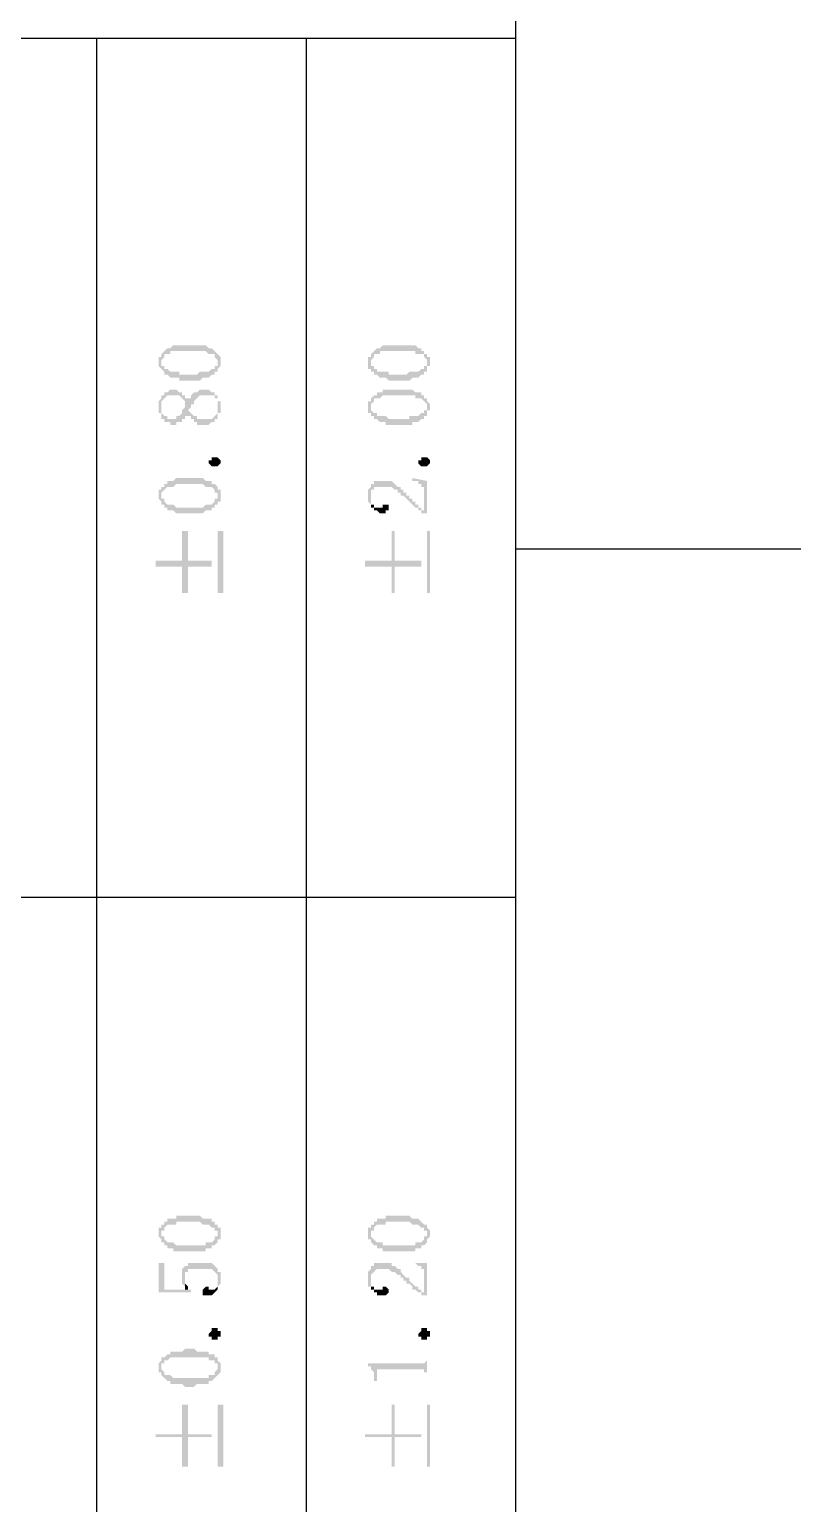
# Model space of a CAD drawing. Header units: inches. Extents: x 3613 to 8393, y -2205 to -794.
# Drawn here: x 3625.31 to 3636.98, y -1089.45 to -1066.9 of the extents above; entities that cross this region are included whole.
import ezdxf

# ---------------------------------------------------------------- set-up
doc = ezdxf.new("R2010")
doc.units = ezdxf.units.IN
doc.header["$MEASUREMENT"] = 0

msp = doc.modelspace()

# ---------------------------------------------------------------- hatches: boundary and pattern name
at = {"transparency": 33554559}
for points in [[(3627.284, -1072.003), (3627.284, -1072.048), (3627.329, -1072.093), (3627.329, -1072.003), (3627.329, -1071.958), (3627.329, -1071.958), (3627.374, -1071.912), (3627.374, -1071.867), (3627.465, -1071.867), (3627.465, -1071.822), (3628.006, -1071.822), (3628.051, -1071.867), (3628.142, -1071.867), (3628.142, -1071.912), (3628.142, -1071.912), (3628.187, -1071.958), (3628.187, -1072.003), (3628.187, -1071.867), (3628.187, -1071.867), (3628.142, -1071.822), (3628.142, -1071.822), (3628.097, -1071.777), (3628.051, -1071.777), (3628.006, -1071.732), (3627.51, -1071.732), (3627.465, -1071.777), (3627.42, -1071.777), (3627.374, -1071.822), (3627.374, -1071.822), (3627.329, -1071.867), (3627.329, -1071.912), (3627.284, -1071.912), (3627.284, -1071.958), (3627.284, -1071.958)], [(3627.329, -1072.093), (3627.374, -1072.138), (3627.374, -1072.183), (3627.42, -1072.183), (3627.465, -1072.228), (3627.6, -1072.228), (3627.6, -1072.274), (3627.916, -1072.274), (3627.961, -1072.228), (3628.051, -1072.228), (3628.097, -1072.183), (3628.142, -1072.183), (3628.142, -1072.138), (3628.187, -1072.138), (3628.187, -1072.093), (3628.187, -1072.093), (3628.232, -1072.048), (3628.232, -1072.003), (3628.232, -1071.958), (3628.232, -1071.912), (3628.232, -1071.912), (3628.187, -1071.867), (3628.187, -1072.003), (3628.187, -1072.048), (3628.142, -1072.048), (3628.142, -1072.093), (3628.097, -1072.093), (3628.051, -1072.138), (3627.916, -1072.138), (3627.871, -1072.183), (3627.6, -1072.183), (3627.6, -1072.138), (3627.465, -1072.138), (3627.42, -1072.093), (3627.374, -1072.093), (3627.374, -1072.048), (3627.329, -1072.048), (3627.329, -1072.003), (3627.329, -1072.003)], [(3630.489, -1072.003), (3630.489, -1072.093), (3630.534, -1072.093), (3630.534, -1072.003), (3630.534, -1071.958), (3630.534, -1071.958), (3630.579, -1071.912), (3630.579, -1071.867), (3630.669, -1071.867), (3630.669, -1071.822), (3631.211, -1071.822), (3631.211, -1071.867), (3631.346, -1071.867), (3631.346, -1071.912), (3631.346, -1071.912), (3631.391, -1071.958), (3631.391, -1072.003), (3631.391, -1071.867), (3631.346, -1071.867), (3631.346, -1071.822), (3631.301, -1071.822), (3631.301, -1071.777), (3631.256, -1071.777), (3631.211, -1071.732), (3630.714, -1071.732), (3630.669, -1071.777), (3630.624, -1071.777), (3630.579, -1071.822), (3630.579, -1071.822), (3630.534, -1071.867), (3630.534, -1071.912), (3630.489, -1071.912), (3630.489, -1071.958), (3630.489, -1071.958)], [(3630.534, -1072.093), (3630.534, -1072.138), (3630.579, -1072.138), (3630.579, -1072.183), (3630.624, -1072.183), (3630.669, -1072.228), (3630.759, -1072.228), (3630.804, -1072.274), (3631.12, -1072.274), (3631.166, -1072.228), (3631.256, -1072.228), (3631.301, -1072.183), (3631.346, -1072.183), (3631.346, -1072.138), (3631.391, -1072.138), (3631.391, -1072.093), (3631.391, -1072.048), (3631.436, -1072.048), (3631.436, -1072.003), (3631.436, -1071.958), (3631.436, -1071.912), (3631.391, -1071.912), (3631.391, -1071.867), (3631.391, -1072.003), (3631.391, -1072.048), (3631.346, -1072.048), (3631.346, -1072.093), (3631.301, -1072.093), (3631.256, -1072.138), (3631.12, -1072.138), (3631.075, -1072.183), (3630.804, -1072.183), (3630.804, -1072.138), (3630.624, -1072.138), (3630.624, -1072.093), (3630.579, -1072.093), (3630.579, -1072.048), (3630.534, -1072.048), (3630.534, -1072.003), (3630.534, -1072.003)], [(3627.284, -1072.68), (3627.284, -1072.77), (3627.329, -1072.77), (3627.329, -1072.815), (3627.329, -1072.86), (3627.374, -1072.86), (3627.374, -1072.905), (3627.465, -1072.905), (3627.465, -1072.95), (3627.555, -1072.95), (3627.555, -1072.905), (3627.645, -1072.905), (3627.645, -1072.86), (3627.69, -1072.86), (3627.69, -1072.815), (3627.735, -1072.815), (3627.735, -1072.77), (3627.735, -1072.815), (3627.735, -1072.725), (3627.735, -1072.725), (3627.781, -1072.68), (3627.781, -1072.635), (3627.826, -1072.635), (3627.826, -1072.589), (3627.826, -1072.589), (3627.871, -1072.544), (3627.871, -1072.544), (3627.916, -1072.499), (3628.142, -1072.499), (3628.142, -1072.544), (3628.187, -1072.544), (3628.187, -1072.635), (3628.187, -1072.815), (3628.187, -1072.77), (3628.232, -1072.77), (3628.232, -1072.725), (3628.232, -1072.635), (3628.232, -1072.589), (3628.187, -1072.589), (3628.187, -1072.544), (3628.187, -1072.499), (3628.142, -1072.499), (3628.142, -1072.454), (3628.097, -1072.454), (3628.051, -1072.409), (3627.916, -1072.409), (3627.871, -1072.454), (3627.826, -1072.454), (3627.781, -1072.499), (3627.781, -1072.544), (3627.735, -1072.544), (3627.735, -1072.589), (3627.735, -1072.544), (3627.69, -1072.635), (3627.69, -1072.68), (3627.69, -1072.68), (3627.645, -1072.725), (3627.645, -1072.77), (3627.645, -1072.77), (3627.6, -1072.815), (3627.555, -1072.815), (3627.555, -1072.86), (3627.42, -1072.86), (3627.42, -1072.815), (3627.374, -1072.815), (3627.329, -1072.77), (3627.329, -1072.725), (3627.329, -1072.544), (3627.329, -1072.544), (3627.284, -1072.589), (3627.284, -1072.635), (3627.284, -1072.635)], [(3627.329, -1072.544), (3627.329, -1072.68), (3627.329, -1072.635), (3627.329, -1072.589), (3627.329, -1072.589), (3627.374, -1072.544), (3627.374, -1072.544), (3627.42, -1072.499), (3627.6, -1072.499), (3627.645, -1072.544), (3627.645, -1072.544), (3627.69, -1072.589), (3627.69, -1072.635), (3627.735, -1072.544), (3627.69, -1072.544), (3627.69, -1072.499), (3627.645, -1072.499), (3627.645, -1072.454), (3627.6, -1072.454), (3627.555, -1072.409), (3627.465, -1072.409), (3627.42, -1072.454), (3627.374, -1072.454), (3627.374, -1072.499), (3627.329, -1072.499)], [(3630.489, -1072.68), (3630.489, -1072.725), (3630.489, -1072.77), (3630.534, -1072.77), (3630.534, -1072.815), (3630.534, -1072.68), (3630.534, -1072.635), (3630.534, -1072.635), (3630.579, -1072.589), (3630.579, -1072.544), (3630.669, -1072.544), (3630.714, -1072.499), (3631.211, -1072.499), (3631.211, -1072.544), (3631.301, -1072.544), (3631.346, -1072.589), (3631.346, -1072.589), (3631.391, -1072.635), (3631.391, -1072.68), (3631.391, -1072.544), (3631.346, -1072.544), (3631.346, -1072.499), (3631.301, -1072.499), (3631.301, -1072.454), (3631.211, -1072.454), (3631.166, -1072.409), (3630.714, -1072.409), (3630.714, -1072.454), (3630.624, -1072.454), (3630.624, -1072.499), (3630.579, -1072.499), (3630.534, -1072.544), (3630.534, -1072.589), (3630.489, -1072.589), (3630.489, -1072.635), (3630.489, -1072.635)], [(3630.534, -1072.815), (3630.579, -1072.815), (3630.579, -1072.86), (3630.624, -1072.86), (3630.669, -1072.905), (3630.759, -1072.905), (3630.759, -1072.95), (3631.166, -1072.95), (3631.166, -1072.905), (3631.256, -1072.905), (3631.301, -1072.86), (3631.346, -1072.86), (3631.346, -1072.815), (3631.391, -1072.815), (3631.391, -1072.77), (3631.391, -1072.725), (3631.436, -1072.725), (3631.436, -1072.68), (3631.436, -1072.635), (3631.436, -1072.635), (3631.391, -1072.589), (3631.391, -1072.544), (3631.391, -1072.68), (3631.391, -1072.725), (3631.346, -1072.725), (3631.346, -1072.77), (3631.301, -1072.77), (3631.256, -1072.815), (3631.12, -1072.815), (3631.12, -1072.86), (3630.804, -1072.86), (3630.759, -1072.815), (3630.624, -1072.815), (3630.624, -1072.77), (3630.579, -1072.77), (3630.534, -1072.725), (3630.534, -1072.68), (3630.534, -1072.68)], [(3627.735, -1072.815), (3627.781, -1072.815), (3627.781, -1072.86), (3627.826, -1072.86), (3627.826, -1072.905), (3627.871, -1072.905), (3627.871, -1072.95), (3628.051, -1072.95), (3628.097, -1072.905), (3628.142, -1072.905), (3628.142, -1072.86), (3628.187, -1072.86), (3628.187, -1072.815), (3628.187, -1072.68), (3628.187, -1072.77), (3628.187, -1072.77), (3628.142, -1072.815), (3628.142, -1072.815), (3628.097, -1072.86), (3627.871, -1072.86), (3627.871, -1072.815), (3627.826, -1072.815), (3627.781, -1072.77), (3627.781, -1072.77), (3627.735, -1072.725)], [(3628.232, -1073.537), (3628.232, -1073.537), (3628.187, -1073.582), (3628.097, -1073.582), (3628.051, -1073.537), (3628.051, -1073.492), (3628.097, -1073.492), (3628.097, -1073.447), (3628.187, -1073.447), (3628.232, -1073.492), (3628.232, -1073.537)], [(3631.436, -1073.537), (3631.436, -1073.537), (3631.391, -1073.582), (3631.301, -1073.582), (3631.256, -1073.537), (3631.256, -1073.492), (3631.301, -1073.492), (3631.301, -1073.447), (3631.391, -1073.447), (3631.436, -1073.492), (3631.436, -1073.537)], [(3627.284, -1074.034), (3627.284, -1074.079), (3627.284, -1074.079), (3627.329, -1074.124), (3627.329, -1074.169), (3627.329, -1074.034), (3627.329, -1073.989), (3627.329, -1073.989), (3627.374, -1073.943), (3627.374, -1073.943), (3627.42, -1073.898), (3627.51, -1073.898), (3627.555, -1073.853), (3627.961, -1073.853), (3628.006, -1073.898), (3628.097, -1073.898), (3628.142, -1073.943), (3628.142, -1073.989), (3628.187, -1073.989), (3628.187, -1074.034), (3628.187, -1073.898), (3628.187, -1073.898), (3628.142, -1073.853), (3628.097, -1073.853), (3628.097, -1073.808), (3628.006, -1073.808), (3627.961, -1073.763), (3627.555, -1073.763), (3627.51, -1073.808), (3627.42, -1073.808), (3627.42, -1073.853), (3627.374, -1073.853), (3627.374, -1073.898), (3627.329, -1073.898), (3627.329, -1073.943), (3627.284, -1073.943), (3627.284, -1073.989), (3627.284, -1073.989)], [(3627.329, -1074.169), (3627.374, -1074.169), (3627.374, -1074.214), (3627.42, -1074.214), (3627.42, -1074.259), (3627.51, -1074.259), (3627.555, -1074.304), (3627.961, -1074.304), (3628.006, -1074.259), (3628.097, -1074.259), (3628.097, -1074.214), (3628.142, -1074.214), (3628.142, -1074.169), (3628.187, -1074.169), (3628.187, -1074.124), (3628.232, -1074.124), (3628.232, -1074.079), (3628.232, -1074.034), (3628.232, -1073.989), (3628.232, -1073.943), (3628.187, -1073.943), (3628.187, -1073.898), (3628.187, -1074.034), (3628.187, -1074.079), (3628.142, -1074.079), (3628.142, -1074.124), (3628.142, -1074.124), (3628.097, -1074.169), (3628.006, -1074.169), (3627.961, -1074.214), (3627.555, -1074.214), (3627.51, -1074.169), (3627.42, -1074.169), (3627.374, -1074.124), (3627.374, -1074.079), (3627.329, -1074.079), (3627.329, -1074.034), (3627.329, -1074.034)], [(3630.489, -1074.034), (3630.489, -1074.079), (3630.489, -1074.124), (3630.489, -1074.124), (3630.534, -1074.169), (3630.534, -1074.034), (3630.534, -1073.943), (3630.579, -1073.943), (3630.579, -1073.898), (3630.85, -1073.898), (3630.895, -1073.943), (3630.94, -1073.943), (3630.94, -1073.989), (3630.985, -1073.989), (3630.985, -1074.034), (3631.03, -1074.034), (3631.075, -1074.079), (3631.075, -1074.079), (3631.12, -1074.124), (3631.12, -1074.124), (3631.166, -1074.169), (3631.166, -1074.169), (3631.211, -1074.214), (3631.256, -1074.214), (3631.256, -1074.259), (3631.301, -1074.259), (3631.301, -1074.304), (3631.346, -1074.304), (3631.346, -1074.259), (3631.301, -1074.259), (3631.301, -1074.214), (3631.256, -1074.214), (3631.256, -1074.169), (3631.211, -1074.169), (3631.211, -1074.124), (3631.166, -1074.124), (3631.166, -1074.079), (3631.12, -1074.079), (3631.12, -1074.034), (3631.075, -1074.034), (3631.075, -1073.989), (3631.03, -1073.989), (3631.03, -1073.943), (3630.985, -1073.943), (3630.985, -1073.898), (3630.94, -1073.898), (3630.895, -1073.853), (3630.895, -1073.853), (3630.85, -1073.808), (3630.579, -1073.808), (3630.579, -1073.853), (3630.534, -1073.853), (3630.534, -1073.898), (3630.534, -1073.898), (3630.489, -1073.943), (3630.489, -1073.989), (3630.489, -1073.989)], [(3631.166, -1073.763), (3631.166, -1073.808), (3631.256, -1073.808), (3631.256, -1073.853), (3631.301, -1073.853), (3631.301, -1073.898), (3631.346, -1073.898), (3631.346, -1074.304), (3631.391, -1074.304), (3631.391, -1073.808)], [(3630.534, -1074.169), (3630.534, -1074.214), (3630.579, -1074.214), (3630.579, -1074.259), (3630.624, -1074.259), (3630.669, -1074.304), (3630.759, -1074.304), (3630.759, -1074.259), (3630.804, -1074.259), (3630.804, -1074.214), (3630.804, -1074.169), (3630.714, -1074.169), (3630.714, -1074.214), (3630.579, -1074.214), (3630.579, -1074.169), (3630.534, -1074.169), (3630.534, -1074.124), (3630.534, -1074.034)], [(3627.239, -1075.027), (3627.239, -1075.117), (3627.645, -1075.117), (3627.645, -1075.523), (3627.735, -1075.523), (3627.735, -1075.117), (3628.097, -1075.117), (3628.097, -1075.027), (3627.735, -1075.027), (3627.735, -1074.575), (3627.645, -1074.575), (3627.645, -1075.027)], [(3628.277, -1075.523), (3628.277, -1074.575), (3628.187, -1074.575), (3628.187, -1075.523)], [(3630.443, -1075.027), (3630.443, -1075.117), (3630.85, -1075.117), (3630.85, -1075.523), (3630.895, -1075.523), (3630.895, -1075.117), (3631.301, -1075.117), (3631.301, -1075.027), (3630.895, -1075.027), (3630.895, -1074.575), (3630.85, -1074.575), (3630.85, -1075.027)], [(3631.436, -1075.523), (3631.436, -1074.575), (3631.391, -1074.575), (3631.391, -1075.523)], [(3627.284, -1085.317), (3627.284, -1085.362), (3627.284, -1085.362), (3627.329, -1085.407), (3627.329, -1085.452), (3627.329, -1085.317), (3627.329, -1085.272), (3627.374, -1085.272), (3627.374, -1085.226), (3627.374, -1085.226), (3627.42, -1085.181), (3627.555, -1085.181), (3627.555, -1085.136), (3627.916, -1085.136), (3627.961, -1085.181), (3628.051, -1085.181), (3628.097, -1085.226), (3628.142, -1085.226), (3628.142, -1085.272), (3628.187, -1085.272), (3628.187, -1085.317), (3628.187, -1085.181), (3628.142, -1085.181), (3628.142, -1085.136), (3628.097, -1085.136), (3628.097, -1085.091), (3627.961, -1085.091), (3627.916, -1085.046), (3627.555, -1085.046), (3627.555, -1085.091), (3627.42, -1085.091), (3627.42, -1085.136), (3627.374, -1085.136), (3627.374, -1085.181), (3627.329, -1085.181), (3627.329, -1085.226), (3627.284, -1085.226)], [(3627.329, -1085.452), (3627.374, -1085.452), (3627.374, -1085.497), (3627.42, -1085.497), (3627.42, -1085.542), (3627.51, -1085.542), (3627.51, -1085.587), (3628.006, -1085.587), (3628.006, -1085.542), (3628.097, -1085.542), (3628.097, -1085.497), (3628.142, -1085.497), (3628.187, -1085.452), (3628.187, -1085.407), (3628.232, -1085.407), (3628.232, -1085.362), (3628.232, -1085.317), (3628.232, -1085.272), (3628.232, -1085.226), (3628.187, -1085.226), (3628.187, -1085.181), (3628.187, -1085.362), (3628.142, -1085.362), (3628.142, -1085.407), (3628.142, -1085.407), (3628.097, -1085.452), (3628.006, -1085.452), (3628.006, -1085.497), (3627.555, -1085.497), (3627.51, -1085.452), (3627.42, -1085.452), (3627.374, -1085.407), (3627.374, -1085.362), (3627.329, -1085.362), (3627.329, -1085.317)], [(3630.489, -1085.317), (3630.489, -1085.362), (3630.489, -1085.407), (3630.534, -1085.407), (3630.534, -1085.452), (3630.534, -1085.317), (3630.534, -1085.272), (3630.579, -1085.272), (3630.579, -1085.226), (3630.579, -1085.226), (3630.624, -1085.181), (3630.759, -1085.181), (3630.759, -1085.136), (3631.12, -1085.136), (3631.166, -1085.181), (3631.256, -1085.181), (3631.301, -1085.226), (3631.346, -1085.226), (3631.346, -1085.272), (3631.391, -1085.272), (3631.391, -1085.317), (3631.391, -1085.181), (3631.346, -1085.181), (3631.301, -1085.136), (3631.301, -1085.136), (3631.256, -1085.091), (3631.166, -1085.091), (3631.12, -1085.046), (3630.759, -1085.046), (3630.759, -1085.091), (3630.624, -1085.091), (3630.624, -1085.136), (3630.579, -1085.136), (3630.579, -1085.181), (3630.534, -1085.181), (3630.534, -1085.226), (3630.489, -1085.226)], [(3630.534, -1085.452), (3630.534, -1085.452), (3630.579, -1085.497), (3630.624, -1085.497), (3630.624, -1085.542), (3630.714, -1085.542), (3630.714, -1085.587), (3631.211, -1085.587), (3631.211, -1085.542), (3631.301, -1085.542), (3631.301, -1085.497), (3631.346, -1085.497), (3631.391, -1085.452), (3631.391, -1085.407), (3631.391, -1085.407), (3631.436, -1085.362), (3631.436, -1085.317), (3631.436, -1085.272), (3631.436, -1085.272), (3631.391, -1085.226), (3631.391, -1085.181), (3631.391, -1085.362), (3631.346, -1085.362), (3631.346, -1085.407), (3631.346, -1085.407), (3631.301, -1085.452), (3631.211, -1085.452), (3631.211, -1085.497), (3630.714, -1085.497), (3630.714, -1085.452), (3630.624, -1085.452), (3630.579, -1085.407), (3630.579, -1085.407), (3630.534, -1085.362), (3630.534, -1085.317)], [(3627.284, -1085.768), (3627.284, -1086.219), (3627.781, -1086.219), (3627.781, -1086.174), (3627.374, -1086.174), (3627.374, -1085.768)], [(3627.645, -1085.994), (3627.645, -1086.039), (3627.645, -1086.084), (3627.645, -1086.084), (3627.69, -1086.129), (3627.69, -1085.994), (3627.69, -1085.949), (3627.69, -1085.903), (3627.735, -1085.903), (3627.735, -1085.858), (3628.097, -1085.858), (3628.142, -1085.903), (3628.142, -1085.903), (3628.187, -1085.949), (3628.187, -1086.129), (3628.187, -1086.129), (3628.232, -1086.084), (3628.232, -1086.039), (3628.232, -1085.949), (3628.232, -1085.903), (3628.187, -1085.903), (3628.187, -1085.858), (3628.187, -1085.858), (3628.142, -1085.813), (3628.142, -1085.813), (3628.097, -1085.768), (3627.735, -1085.768), (3627.735, -1085.813), (3627.69, -1085.813), (3627.645, -1085.858), (3627.645, -1085.903), (3627.645, -1085.949)], [(3630.489, -1085.994), (3630.489, -1086.039), (3630.489, -1086.129), (3630.534, -1086.129), (3630.534, -1085.994), (3630.534, -1085.949), (3630.534, -1085.949), (3630.579, -1085.903), (3630.579, -1085.903), (3630.624, -1085.858), (3630.804, -1085.858), (3630.85, -1085.903), (3630.895, -1085.903), (3630.94, -1085.949), (3630.985, -1085.949), (3630.985, -1085.994), (3631.03, -1085.994), (3631.03, -1086.039), (3631.075, -1086.039), (3631.075, -1086.084), (3631.12, -1086.084), (3631.166, -1086.129), (3631.166, -1086.174), (3631.211, -1086.174), (3631.256, -1086.219), (3631.301, -1086.219), (3631.301, -1086.264), (3631.346, -1086.264), (3631.346, -1086.219), (3631.301, -1086.219), (3631.301, -1086.174), (3631.256, -1086.174), (3631.256, -1086.129), (3631.211, -1086.129), (3631.166, -1086.084), (3631.166, -1086.084), (3631.12, -1086.039), (3631.12, -1085.994), (3631.075, -1085.994), (3631.03, -1085.949), (3631.03, -1085.949), (3630.985, -1085.903), (3630.985, -1085.858), (3630.94, -1085.858), (3630.895, -1085.813), (3630.85, -1085.813), (3630.85, -1085.768), (3630.579, -1085.768), (3630.579, -1085.813), (3630.534, -1085.813), (3630.534, -1085.858), (3630.534, -1085.858), (3630.489, -1085.903)], [(3631.166, -1085.768), (3631.211, -1085.768), (3631.256, -1085.813), (3631.301, -1085.813), (3631.301, -1085.858), (3631.346, -1085.858), (3631.346, -1086.264), (3631.391, -1086.264), (3631.391, -1085.768)], [(3627.69, -1086.129), (3627.69, -1086.174), (3627.735, -1086.174), (3627.735, -1086.129), (3627.735, -1086.129), (3627.69, -1086.084), (3627.69, -1086.039), (3627.69, -1085.994)], [(3627.961, -1086.219), (3627.961, -1086.264), (3628.097, -1086.264), (3628.142, -1086.219), (3628.142, -1086.219), (3628.187, -1086.174), (3628.187, -1086.039), (3628.187, -1086.084), (3628.187, -1086.129), (3628.187, -1086.129), (3628.142, -1086.174), (3628.051, -1086.174), (3628.051, -1086.129), (3628.006, -1086.129), (3627.961, -1086.174), (3627.961, -1086.174)], [(3630.534, -1086.129), (3630.534, -1086.174), (3630.579, -1086.174), (3630.579, -1086.219), (3630.624, -1086.219), (3630.624, -1086.264), (3630.759, -1086.264), (3630.804, -1086.219), (3630.804, -1086.174), (3630.804, -1086.174), (3630.759, -1086.129), (3630.714, -1086.129), (3630.714, -1086.174), (3630.579, -1086.174), (3630.579, -1086.129), (3630.534, -1086.129), (3630.534, -1086.084), (3630.534, -1086.039), (3630.534, -1086.039)], [(3628.232, -1086.851), (3628.232, -1086.896), (3628.187, -1086.896), (3628.187, -1086.941), (3628.097, -1086.941), (3628.097, -1086.896), (3628.051, -1086.896), (3628.051, -1086.851), (3628.051, -1086.851), (3628.097, -1086.806), (3628.097, -1086.761), (3628.187, -1086.761), (3628.187, -1086.806), (3628.232, -1086.806), (3628.232, -1086.851)], [(3631.436, -1086.851), (3631.436, -1086.896), (3631.391, -1086.896), (3631.391, -1086.941), (3631.301, -1086.941), (3631.301, -1086.896), (3631.256, -1086.896), (3631.256, -1086.851), (3631.256, -1086.851), (3631.301, -1086.806), (3631.301, -1086.761), (3631.391, -1086.761), (3631.391, -1086.806), (3631.436, -1086.806), (3631.436, -1086.851)], [(3627.284, -1087.348), (3627.284, -1087.393), (3627.284, -1087.438), (3627.329, -1087.438), (3627.329, -1087.483), (3627.329, -1087.348), (3627.329, -1087.303), (3627.374, -1087.303), (3627.374, -1087.257), (3627.42, -1087.257), (3627.465, -1087.212), (3628.051, -1087.212), (3628.051, -1087.257), (3628.142, -1087.257), (3628.142, -1087.303), (3628.187, -1087.303), (3628.187, -1087.348), (3628.187, -1087.212), (3628.142, -1087.212), (3628.142, -1087.167), (3628.051, -1087.167), (3628.051, -1087.122), (3627.871, -1087.122), (3627.826, -1087.077), (3627.69, -1087.077), (3627.645, -1087.122), (3627.465, -1087.122), (3627.465, -1087.167), (3627.42, -1087.167), (3627.374, -1087.212), (3627.329, -1087.212), (3627.329, -1087.257), (3627.329, -1087.257), (3627.284, -1087.303)], [(3627.329, -1087.483), (3627.374, -1087.528), (3627.374, -1087.528), (3627.42, -1087.573), (3627.465, -1087.573), (3627.465, -1087.618), (3627.645, -1087.618), (3627.69, -1087.664), (3627.826, -1087.664), (3627.871, -1087.618), (3628.051, -1087.618), (3628.051, -1087.573), (3628.097, -1087.573), (3628.142, -1087.528), (3628.142, -1087.528), (3628.187, -1087.483), (3628.187, -1087.483), (3628.232, -1087.438), (3628.232, -1087.348), (3628.232, -1087.303), (3628.232, -1087.303), (3628.187, -1087.257), (3628.187, -1087.393), (3628.187, -1087.393), (3628.142, -1087.438), (3628.142, -1087.483), (3628.051, -1087.483), (3628.051, -1087.528), (3627.51, -1087.528), (3627.465, -1087.483), (3627.374, -1087.483), (3627.374, -1087.438), (3627.374, -1087.438), (3627.329, -1087.393), (3627.329, -1087.348)], [(3630.489, -1087.303), (3630.489, -1087.348), (3630.534, -1087.348), (3630.534, -1087.393), (3630.534, -1087.393), (3630.579, -1087.438), (3630.579, -1087.573), (3630.624, -1087.573), (3630.624, -1087.438), (3630.624, -1087.393), (3631.346, -1087.393), (3631.346, -1087.438), (3631.391, -1087.438), (3631.391, -1087.573), (3631.391, -1087.167), (3631.391, -1087.257), (3631.391, -1087.257), (3631.346, -1087.303), (3631.301, -1087.303)], [(3627.239, -1088.386), (3627.239, -1088.431), (3627.645, -1088.431), (3627.645, -1088.882), (3627.735, -1088.882), (3627.735, -1088.431), (3628.097, -1088.431), (3628.097, -1088.386), (3627.735, -1088.386), (3627.735, -1087.934), (3627.645, -1087.934), (3627.645, -1088.386)], [(3628.277, -1088.882), (3628.277, -1087.934), (3628.187, -1087.934), (3628.187, -1088.882)], [(3630.443, -1088.386), (3630.443, -1088.431), (3630.85, -1088.431), (3630.85, -1088.882), (3630.895, -1088.882), (3630.895, -1088.431), (3631.301, -1088.431), (3631.301, -1088.386), (3630.895, -1088.386), (3630.895, -1087.934), (3630.85, -1087.934), (3630.85, -1088.386)], [(3631.436, -1088.882), (3631.436, -1087.934), (3631.391, -1087.934), (3631.391, -1088.882)]]:
    msp.add_hatch(color=256, dxfattribs=at).paths.add_polyline_path(points)

# ---------------------------------------------------------------- linework, layer by layer
msp.add_line((3632.745, -1074.848), (4029.183, -1074.848))
for points in [[(3632.745, -894.646), (3632.745, -1181.386)], [(3619.928, -1067.038), (3632.745, -1067.038)], [(3626.336, -1067.038), (3626.336, -1160.056)], [(3629.541, -1067.038), (3629.541, -1160.056)], [(3619.928, -1080.172), (3632.745, -1080.172)]]:
    msp.add_lwpolyline(points)

doc.saveas('drawing.dxf')
